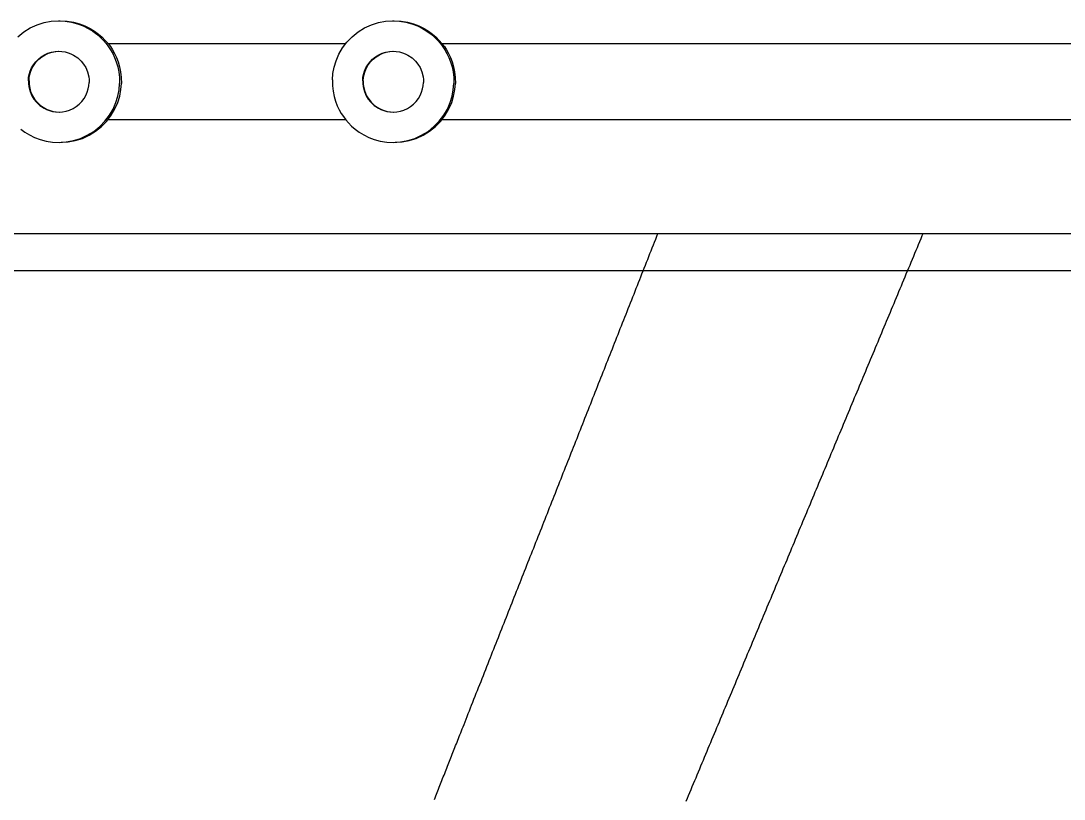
# Model space of a CAD drawing. Header units: millimetres. Extents: x -226 to 218, y -257 to 254.
# Drawn here: x -141.2 to -72.3, y -50.4 to 1 of the extents above; entities that cross this region are included whole.
import ezdxf

# ---------------------------------------------------------------- set-up
doc = ezdxf.new("R2010")
doc.units = ezdxf.units.MM
doc.layers.add('SKETCH', color=5, linetype='Continuous')
doc.layers.add('VISIBLE', color=7, linetype='Continuous')

msp = doc.modelspace()

# ---------------------------------------------------------------- linework, layer by layer
at = {"layer": 'SKETCH', "flags": 128}
for points in [[(-113.86, -50.405), (-113.815, -50.291), (-113.77, -50.178), (-113.725, -50.064), (-113.68, -49.95), (-113.635, -49.835), (-113.59, -49.721), (-113.545, -49.606), (-113.5, -49.491), (-113.455, -49.376), (-113.409, -49.261), (-113.364, -49.146), (-113.318, -49.03), (-113.273, -48.915), (-113.227, -48.799), (-113.182, -48.683), (-113.136, -48.567), (-113.09, -48.451), (-113.044, -48.335), (-112.999, -48.22), (-112.954, -48.106), (-112.909, -47.992), (-112.864, -47.879), (-112.82, -47.765), (-112.775, -47.652), (-112.73, -47.539), (-112.686, -47.426), (-112.641, -47.312), (-112.596, -47.198), (-112.551, -47.083), (-112.505, -46.968), (-112.459, -46.852), (-112.413, -46.735), (-112.366, -46.617), (-112.319, -46.497), (-112.272, -46.377), (-112.223, -46.254), (-112.174, -46.131), (-112.125, -46.005), (-112.075, -45.878), (-112.023, -45.748), (-111.972, -45.617), (-111.905, -45.448), (-111.836, -45.275), (-111.767, -45.099), (-111.696, -44.919), (-111.624, -44.737), (-111.551, -44.552), (-111.477, -44.365), (-111.402, -44.175), (-111.326, -43.984), (-111.25, -43.791), (-111.173, -43.596), (-111.096, -43.4), (-111.018, -43.204), (-110.94, -43.006), (-110.862, -42.808), (-110.784, -42.61), (-110.705, -42.412), (-110.627, -42.214), (-110.549, -42.017), (-110.471, -41.82), (-110.394, -41.624), (-110.317, -41.43), (-110.241, -41.236), (-110.165, -41.045), (-110.09, -40.855), (-110.015, -40.664), (-109.94, -40.473), (-109.864, -40.283), (-109.789, -40.092), (-109.714, -39.902), (-109.639, -39.711), (-109.563, -39.521), (-109.488, -39.33), (-109.413, -39.14), (-109.338, -38.949), (-109.263, -38.758), (-109.187, -38.568), (-109.112, -38.377), (-109.037, -38.187), (-108.962, -37.996), (-108.886, -37.806), (-108.811, -37.615), (-108.736, -37.424), (-108.661, -37.234), (-108.586, -37.043), (-108.51, -36.853), (-108.435, -36.662), (-108.36, -36.472), (-108.285, -36.281), (-108.209, -36.091), (-108.134, -35.9), (-108.059, -35.71), (-107.983, -35.519), (-107.908, -35.328), (-107.833, -35.138), (-107.758, -34.947), (-107.682, -34.757), (-107.607, -34.566), (-107.532, -34.376), (-107.457, -34.185), (-107.381, -33.995), (-107.306, -33.804), (-107.231, -33.614), (-107.155, -33.423), (-107.08, -33.233), (-107.005, -33.042), (-106.93, -32.852), (-106.854, -32.661), (-106.779, -32.47), (-106.704, -32.28), (-106.628, -32.089), (-106.553, -31.899), (-106.478, -31.708), (-106.403, -31.518), (-106.327, -31.327), (-106.252, -31.137), (-106.177, -30.946), (-106.102, -30.756), (-106.026, -30.565), (-105.951, -30.375), (-105.876, -30.184), (-105.801, -29.993), (-105.725, -29.803), (-105.65, -29.612), (-105.575, -29.422), (-105.5, -29.231), (-105.425, -29.041), (-105.349, -28.85), (-105.274, -28.66), (-105.199, -28.469), (-105.124, -28.278), (-105.048, -28.088), (-104.973, -27.897), (-104.898, -27.707), (-104.823, -27.516), (-104.747, -27.326), (-104.672, -27.135), (-104.597, -26.944), (-104.521, -26.754), (-104.446, -26.563), (-104.371, -26.373), (-104.296, -26.182), (-104.22, -25.991), (-104.145, -25.801), (-104.07, -25.61), (-103.994, -25.419), (-103.919, -25.229), (-103.844, -25.038), (-103.769, -24.848), (-103.693, -24.657), (-103.618, -24.466), (-103.543, -24.276), (-103.467, -24.085), (-103.392, -23.895), (-103.317, -23.704), (-103.242, -23.513), (-103.166, -23.323), (-103.091, -23.132), (-103.016, -22.941), (-102.94, -22.751), (-102.865, -22.56), (-102.79, -22.37), (-102.714, -22.179), (-102.639, -21.988), (-102.564, -21.798), (-102.489, -21.607), (-102.413, -21.417), (-102.338, -21.226), (-102.263, -21.036), (-102.187, -20.845), (-102.112, -20.654), (-102.037, -20.464), (-101.961, -20.273), (-101.886, -20.083), (-101.811, -19.892), (-101.735, -19.701), (-101.66, -19.511), (-101.585, -19.32), (-101.51, -19.13), (-101.434, -18.939), (-101.359, -18.748), (-101.284, -18.558), (-101.208, -18.367), (-101.133, -18.177), (-101.058, -17.986), (-100.983, -17.795), (-100.907, -17.605), (-100.832, -17.414), (-100.757, -17.224), (-100.682, -17.033), (-100.606, -16.842), (-100.531, -16.652), (-100.456, -16.461), (-100.38, -16.271), (-100.305, -16.08), (-100.23, -15.889), (-100.155, -15.699), (-100.079, -15.508), (-100.004, -15.318), (-99.929, -15.127), (-99.854, -14.936), (-99.778, -14.746), (-99.703, -14.555), (-99.628, -14.364), (-99.553, -14.174), (-99.477, -13.983), (-99.402, -13.793), (-99.327, -13.602), (-99.251, -13.411), (-99.176, -13.221), (-99.102, -13.032)], [(-97.237, -50.528), (-97.156, -50.333), (-97.074, -50.139), (-96.993, -49.944), (-96.912, -49.75), (-96.831, -49.555), (-96.75, -49.361), (-96.669, -49.166), (-96.587, -48.972), (-96.506, -48.778), (-96.425, -48.583), (-96.344, -48.389), (-96.263, -48.194), (-96.181, -48), (-96.1, -47.805), (-96.019, -47.611), (-95.938, -47.416), (-95.857, -47.222), (-95.776, -47.027), (-95.694, -46.833), (-95.613, -46.638), (-95.532, -46.444), (-95.451, -46.249), (-95.37, -46.055), (-95.288, -45.86), (-95.207, -45.666), (-95.126, -45.471), (-95.045, -45.277), (-94.964, -45.082), (-94.883, -44.888), (-94.801, -44.693), (-94.72, -44.499), (-94.639, -44.304), (-94.558, -44.11), (-94.477, -43.915), (-94.395, -43.721), (-94.314, -43.526), (-94.233, -43.332), (-94.152, -43.137), (-94.071, -42.943), (-93.99, -42.748), (-93.908, -42.554), (-93.827, -42.359), (-93.746, -42.164), (-93.665, -41.97), (-93.584, -41.775), (-93.502, -41.581), (-93.421, -41.386), (-93.34, -41.192), (-93.259, -40.997), (-93.178, -40.803), (-93.097, -40.608), (-93.015, -40.414), (-92.934, -40.219), (-92.853, -40.025), (-92.772, -39.83), (-92.691, -39.636), (-92.609, -39.441), (-92.528, -39.246), (-92.447, -39.052), (-92.366, -38.857), (-92.285, -38.663), (-92.203, -38.468), (-92.122, -38.274), (-92.041, -38.079), (-91.96, -37.885), (-91.879, -37.69), (-91.797, -37.496), (-91.716, -37.301), (-91.635, -37.107), (-91.554, -36.912), (-91.472, -36.718), (-91.391, -36.523), (-91.31, -36.329), (-91.229, -36.134), (-91.147, -35.94), (-91.066, -35.745), (-90.985, -35.551), (-90.904, -35.356), (-90.822, -35.162), (-90.741, -34.967), (-90.66, -34.773), (-90.579, -34.578), (-90.497, -34.384), (-90.416, -34.189), (-90.335, -33.995), (-90.254, -33.8), (-90.172, -33.606), (-90.091, -33.411), (-90.01, -33.217), (-89.929, -33.022), (-89.848, -32.827), (-89.766, -32.633), (-89.685, -32.438), (-89.604, -32.244), (-89.523, -32.049), (-89.441, -31.855), (-89.36, -31.66), (-89.279, -31.465), (-89.198, -31.271), (-89.117, -31.076), (-89.035, -30.882), (-88.954, -30.687), (-88.873, -30.493), (-88.792, -30.298), (-88.711, -30.103), (-88.629, -29.909), (-88.548, -29.714), (-88.467, -29.52), (-88.386, -29.325), (-88.305, -29.13), (-88.223, -28.936), (-88.142, -28.741), (-88.061, -28.547), (-87.98, -28.352), (-87.899, -28.158), (-87.817, -27.963), (-87.736, -27.768), (-87.655, -27.574), (-87.574, -27.379), (-87.492, -27.185), (-87.411, -26.99), (-87.33, -26.795), (-87.249, -26.601), (-87.168, -26.406), (-87.086, -26.212), (-87.005, -26.017), (-86.924, -25.822), (-86.843, -25.628), (-86.762, -25.433), (-86.68, -25.239), (-86.599, -25.044), (-86.518, -24.849), (-86.437, -24.655), (-86.355, -24.46), (-86.274, -24.266), (-86.193, -24.071), (-86.112, -23.877), (-86.031, -23.682), (-85.949, -23.487), (-85.868, -23.293), (-85.787, -23.098), (-85.706, -22.904), (-85.624, -22.709), (-85.543, -22.515), (-85.462, -22.32), (-85.381, -22.125), (-85.3, -21.931), (-85.218, -21.736), (-85.137, -21.542), (-85.056, -21.347), (-84.975, -21.153), (-84.893, -20.958), (-84.812, -20.763), (-84.731, -20.569), (-84.65, -20.374), (-84.568, -20.18), (-84.487, -19.985), (-84.406, -19.791), (-84.325, -19.596), (-84.244, -19.401), (-84.162, -19.207), (-84.081, -19.012), (-84, -18.817), (-83.919, -18.623), (-83.837, -18.428), (-83.756, -18.234), (-83.675, -18.039), (-83.594, -17.844), (-83.512, -17.65), (-83.431, -17.455), (-83.35, -17.26), (-83.269, -17.066), (-83.188, -16.871), (-83.106, -16.676), (-83.025, -16.482), (-82.944, -16.287), (-82.863, -16.092), (-82.781, -15.898), (-82.7, -15.703), (-82.619, -15.509), (-82.538, -15.314), (-82.456, -15.119), (-82.375, -14.925), (-82.294, -14.73), (-82.213, -14.535), (-82.131, -14.341), (-82.05, -14.146), (-81.969, -13.952), (-81.888, -13.757), (-81.807, -13.562), (-81.725, -13.368), (-81.644, -13.173), (-81.585, -13.032)]]:
    msp.add_lwpolyline(points, dxfattribs=at)
at = {"layer": 'VISIBLE'}
for p, q in [((-140.547, 0.534), (-140.095, 0.74)), ((-140.547, 0.534), (-140.095, 0.74)), ((-140.095, 0.74), (-139.628, 0.886)), ((-139.628, 0.886), (-139.158, 0.973)), ((-139.158, 0.973), (-138.694, 1.003)), ((-138.694, 1.003), (-138.246, 0.981)), ((-138.694, 1.003), (-138.569, 1.002)), ((-138.569, 1.002), (-138.121, 0.981)), ((-138.246, 0.981), (-137.821, 0.914)), ((-138.121, 0.981), (-137.697, 0.913)), ((-137.821, 0.914), (-137.424, 0.807)), ((-137.697, 0.913), (-137.3, 0.806)), ((-137.424, 0.807), (-137.059, 0.668)), ((-137.3, 0.806), (-136.935, 0.667)), ((-118.473, 0.534), (-118.021, 0.74)), ((-118.473, 0.534), (-118.021, 0.74)), ((-118.021, 0.74), (-117.554, 0.886)), ((-117.554, 0.886), (-117.084, 0.973)), ((-117.084, 0.973), (-116.62, 1.003)), ((-116.62, 1.003), (-116.172, 0.981)), ((-116.62, 1.003), (-116.515, 1.002)), ((-116.515, 1.002), (-116.067, 0.981)), ((-116.172, 0.981), (-115.747, 0.914)), ((-116.067, 0.981), (-115.643, 0.913)), ((-115.747, 0.914), (-115.35, 0.807)), ((-115.643, 0.913), (-115.246, 0.806)), ((-115.35, 0.807), (-114.985, 0.668)), ((-115.246, 0.806), (-114.881, 0.667)), ((-141.365, -0.041), (-140.974, 0.272)), ((-140.974, 0.272), (-140.547, 0.534)), ((-140.974, 0.272), (-140.547, 0.534)), ((-137.059, 0.668), (-136.726, 0.504)), ((-136.935, 0.667), (-136.603, 0.504)), ((-136.726, 0.504), (-136.427, 0.322)), ((-136.603, 0.504), (-136.304, 0.321)), ((-136.427, 0.322), (-136.16, 0.126)), ((-136.304, 0.321), (-136.037, 0.126)), ((-136.16, 0.126), (-135.924, -0.078)), ((-136.037, 0.126), (-135.802, -0.078)), ((-119.291, -0.041), (-118.9, 0.272)), ((-118.9, 0.272), (-118.473, 0.534)), ((-118.9, 0.272), (-118.473, 0.534)), ((-114.985, 0.668), (-114.652, 0.504)), ((-114.881, 0.667), (-114.549, 0.504)), ((-114.652, 0.504), (-114.353, 0.322)), ((-114.549, 0.504), (-114.25, 0.321)), ((-114.353, 0.322), (-114.086, 0.126)), ((-114.25, 0.321), (-113.983, 0.126)), ((-114.086, 0.126), (-113.85, -0.078)), ((-113.983, 0.126), (-113.748, -0.078)), ((-135.924, -0.078), (-135.718, -0.285)), ((-135.802, -0.078), (-135.595, -0.285)), ((-135.718, -0.285), (-135.538, -0.494)), ((-135.595, -0.285), (-135.415, -0.494)), ((-135.538, -0.494), (-135.382, -0.701)), ((-135.415, -0.494), (-135.26, -0.7)), ((-135.41, -0.501), (-119.716, -0.501)), ((-119.932, -0.787), (-119.637, -0.397)), ((-119.637, -0.397), (-119.291, -0.041)), ((-119.637, -0.397), (-119.291, -0.041)), ((-113.85, -0.078), (-113.644, -0.285)), ((-113.748, -0.078), (-113.541, -0.285)), ((-113.644, -0.285), (-113.464, -0.494)), ((-113.541, -0.285), (-113.361, -0.494)), ((-113.464, -0.494), (-113.308, -0.701)), ((-113.361, -0.494), (-113.206, -0.7)), ((-113.356, -0.501), (-63.728, -0.501)), ((-140.015, -1.525), (-139.819, -1.369)), ((-139.975, -1.525), (-139.779, -1.368)), ((-139.819, -1.369), (-139.606, -1.238)), ((-139.779, -1.368), (-139.566, -1.237)), ((-139.779, -1.368), (-139.566, -1.237)), ((-139.606, -1.238), (-139.38, -1.135)), ((-139.566, -1.237), (-139.34, -1.135)), ((-139.566, -1.237), (-139.34, -1.135)), ((-139.38, -1.135), (-139.146, -1.062)), ((-139.34, -1.135), (-139.106, -1.062)), ((-139.34, -1.135), (-139.106, -1.062)), ((-139.146, -1.062), (-138.911, -1.019)), ((-139.106, -1.062), (-138.871, -1.018)), ((-138.911, -1.019), (-138.679, -1.003)), ((-138.871, -1.018), (-138.659, -1.004)), ((-138.679, -1.003), (-138.455, -1.014)), ((-138.455, -1.014), (-138.243, -1.048)), ((-138.243, -1.048), (-138.044, -1.102)), ((-138.044, -1.102), (-137.862, -1.171)), ((-137.862, -1.171), (-137.695, -1.253)), ((-137.695, -1.253), (-137.412, -1.442)), ((-135.382, -0.701), (-135.24, -0.917)), ((-135.26, -0.7), (-135.118, -0.916)), ((-135.24, -0.917), (-135.105, -1.157)), ((-135.118, -0.916), (-134.983, -1.156)), ((-135.105, -1.157), (-134.979, -1.422)), ((-134.983, -1.156), (-134.857, -1.42)), ((-120.358, -1.627), (-120.173, -1.201)), ((-120.173, -1.201), (-119.932, -0.787)), ((-117.941, -1.525), (-117.745, -1.369)), ((-117.907, -1.525), (-117.712, -1.368)), ((-117.745, -1.369), (-117.532, -1.238)), ((-117.712, -1.368), (-117.498, -1.237)), ((-117.712, -1.368), (-117.498, -1.237)), ((-117.532, -1.238), (-117.306, -1.135)), ((-117.498, -1.237), (-117.272, -1.135)), ((-117.498, -1.237), (-117.272, -1.135)), ((-117.306, -1.135), (-117.072, -1.062)), ((-117.272, -1.135), (-117.039, -1.062)), ((-117.272, -1.135), (-117.039, -1.062)), ((-117.072, -1.062), (-116.837, -1.019)), ((-117.039, -1.062), (-116.804, -1.018)), ((-116.837, -1.019), (-116.605, -1.003)), ((-116.804, -1.018), (-116.589, -1.004)), ((-116.605, -1.003), (-116.381, -1.014)), ((-116.381, -1.014), (-116.169, -1.048)), ((-116.169, -1.048), (-115.97, -1.102)), ((-115.97, -1.102), (-115.788, -1.171)), ((-115.788, -1.171), (-115.621, -1.253)), ((-115.621, -1.253), (-115.338, -1.442)), ((-113.308, -0.701), (-113.166, -0.917)), ((-113.206, -0.7), (-113.064, -0.916)), ((-113.166, -0.917), (-113.031, -1.157)), ((-113.064, -0.916), (-112.929, -1.156)), ((-113.031, -1.157), (-112.905, -1.422)), ((-112.929, -1.156), (-112.803, -1.42)), ((-140.456, -2.105), (-140.335, -1.899)), ((-140.416, -2.105), (-140.295, -1.898)), ((-140.416, -2.105), (-140.295, -1.898)), ((-140.335, -1.899), (-140.188, -1.704)), ((-140.295, -1.898), (-140.148, -1.703)), ((-140.295, -1.898), (-140.148, -1.703)), ((-140.188, -1.704), (-140.015, -1.525)), ((-140.148, -1.703), (-139.975, -1.525)), ((-140.148, -1.703), (-139.975, -1.525)), ((-137.412, -1.442), (-137.191, -1.648)), ((-137.191, -1.648), (-137.023, -1.855)), ((-137.023, -1.855), (-136.885, -2.083)), ((-134.979, -1.422), (-134.867, -1.712)), ((-134.867, -1.712), (-134.773, -2.029)), ((-134.857, -1.42), (-134.745, -1.711)), ((-134.773, -2.029), (-134.702, -2.373)), ((-134.745, -1.711), (-134.651, -2.027)), ((-134.651, -2.027), (-134.58, -2.371)), ((-120.569, -2.478), (-120.489, -2.055)), ((-120.489, -2.055), (-120.358, -1.627)), ((-118.382, -2.105), (-118.261, -1.899)), ((-118.348, -2.105), (-118.228, -1.898)), ((-118.348, -2.105), (-118.228, -1.898)), ((-118.261, -1.899), (-118.114, -1.704)), ((-118.228, -1.898), (-118.08, -1.703)), ((-118.228, -1.898), (-118.08, -1.703)), ((-118.114, -1.704), (-117.941, -1.525)), ((-118.08, -1.703), (-117.907, -1.525)), ((-118.08, -1.703), (-117.907, -1.525)), ((-115.338, -1.442), (-115.117, -1.648)), ((-115.117, -1.648), (-114.949, -1.855)), ((-114.949, -1.855), (-114.811, -2.083)), ((-112.905, -1.422), (-112.793, -1.712)), ((-112.803, -1.42), (-112.691, -1.711)), ((-112.793, -1.712), (-112.699, -2.029)), ((-112.699, -2.029), (-112.628, -2.373)), ((-112.691, -1.711), (-112.597, -2.027)), ((-112.597, -2.027), (-112.526, -2.371)), ((-140.67, -2.949), (-140.654, -2.744)), ((-140.654, -2.744), (-140.614, -2.533)), ((-140.63, -2.948), (-140.613, -2.743)), ((-140.614, -2.533), (-140.548, -2.318)), ((-140.613, -2.743), (-140.573, -2.532)), ((-140.573, -2.532), (-140.508, -2.318)), ((-140.548, -2.318), (-140.456, -2.105)), ((-140.508, -2.318), (-140.416, -2.105)), ((-136.885, -2.083), (-136.766, -2.361)), ((-136.766, -2.361), (-136.683, -2.691)), ((-136.683, -2.691), (-136.662, -2.876)), ((-134.702, -2.373), (-134.66, -2.741)), ((-134.66, -2.741), (-134.653, -3.132)), ((-134.58, -2.371), (-134.539, -2.739)), ((-134.539, -2.739), (-134.531, -3.129)), ((-120.602, -2.888), (-120.569, -2.478)), ((-118.596, -2.949), (-118.58, -2.744)), ((-118.58, -2.744), (-118.54, -2.533)), ((-118.562, -2.948), (-118.546, -2.743)), ((-118.546, -2.743), (-118.506, -2.532)), ((-118.54, -2.533), (-118.474, -2.318)), ((-118.506, -2.532), (-118.44, -2.318)), ((-118.474, -2.318), (-118.382, -2.105)), ((-118.44, -2.318), (-118.348, -2.105)), ((-114.811, -2.083), (-114.692, -2.361)), ((-114.692, -2.361), (-114.609, -2.691)), ((-114.609, -2.691), (-114.588, -2.876)), ((-112.628, -2.373), (-112.586, -2.741)), ((-112.586, -2.741), (-112.579, -3.132)), ((-112.526, -2.371), (-112.485, -2.739)), ((-112.485, -2.739), (-112.477, -3.129)), ((-140.67, -2.949), (-140.667, -3.145)), ((-140.667, -3.145), (-140.646, -3.329)), ((-140.646, -3.329), (-140.563, -3.659)), ((-140.63, -2.948), (-140.627, -3.144)), ((-140.627, -3.144), (-140.606, -3.328)), ((-140.606, -3.328), (-140.523, -3.658)), ((-136.715, -3.487), (-136.675, -3.276)), ((-136.675, -3.276), (-136.659, -3.071)), ((-136.662, -2.876), (-136.659, -3.071)), ((-134.686, -3.542), (-134.653, -3.132)), ((-134.565, -3.539), (-134.531, -3.129)), ((-120.602, -2.888), (-120.595, -3.279)), ((-120.595, -3.279), (-120.553, -3.648)), ((-118.596, -2.949), (-118.593, -3.145)), ((-118.593, -3.145), (-118.572, -3.329)), ((-118.572, -3.329), (-118.489, -3.659)), ((-118.562, -2.948), (-118.559, -3.144)), ((-118.559, -3.144), (-118.538, -3.328)), ((-118.538, -3.328), (-118.456, -3.658)), ((-114.641, -3.487), (-114.602, -3.276)), ((-114.602, -3.276), (-114.585, -3.071)), ((-114.588, -2.876), (-114.585, -3.071)), ((-112.613, -3.542), (-112.579, -3.132)), ((-112.511, -3.539), (-112.477, -3.129)), ((-140.563, -3.659), (-140.445, -3.937)), ((-140.523, -3.658), (-140.404, -3.936)), ((-140.445, -3.937), (-140.306, -4.165)), ((-140.404, -3.936), (-140.266, -4.164)), ((-137.141, -4.317), (-136.994, -4.122)), ((-137.141, -4.317), (-136.994, -4.122)), ((-136.994, -4.122), (-136.873, -3.915)), ((-136.873, -3.915), (-136.781, -3.702)), ((-136.781, -3.702), (-136.715, -3.487)), ((-134.897, -4.394), (-134.766, -3.965)), ((-134.775, -4.39), (-134.645, -3.961)), ((-134.766, -3.965), (-134.686, -3.542)), ((-134.645, -3.961), (-134.565, -3.539)), ((-120.553, -3.648), (-120.482, -3.991)), ((-120.482, -3.991), (-120.388, -4.308)), ((-118.489, -3.659), (-118.371, -3.937)), ((-118.456, -3.658), (-118.337, -3.936)), ((-118.371, -3.937), (-118.232, -4.165)), ((-118.337, -3.936), (-118.198, -4.164)), ((-115.067, -4.317), (-114.92, -4.122)), ((-115.067, -4.317), (-114.92, -4.122)), ((-114.92, -4.122), (-114.799, -3.915)), ((-114.799, -3.915), (-114.707, -3.702)), ((-114.707, -3.702), (-114.641, -3.487)), ((-112.823, -4.394), (-112.692, -3.965)), ((-112.721, -4.39), (-112.591, -3.961)), ((-112.692, -3.965), (-112.613, -3.542)), ((-112.591, -3.961), (-112.511, -3.539)), ((-140.306, -4.165), (-140.138, -4.372)), ((-140.266, -4.164), (-140.098, -4.371)), ((-140.138, -4.372), (-139.917, -4.578)), ((-140.098, -4.371), (-139.877, -4.577)), ((-139.917, -4.578), (-139.634, -4.767)), ((-139.877, -4.577), (-139.594, -4.766)), ((-139.634, -4.767), (-139.468, -4.849)), ((-139.594, -4.766), (-139.428, -4.848)), ((-137.949, -4.885), (-137.723, -4.782)), ((-137.949, -4.885), (-137.723, -4.782)), ((-137.723, -4.782), (-137.51, -4.651)), ((-137.723, -4.782), (-137.51, -4.651)), ((-137.51, -4.651), (-137.314, -4.495)), ((-137.51, -4.651), (-137.314, -4.495)), ((-137.314, -4.495), (-137.141, -4.317)), ((-137.314, -4.495), (-137.141, -4.317)), ((-135.323, -5.233), (-135.082, -4.82)), ((-135.201, -5.228), (-134.96, -4.815)), ((-135.082, -4.82), (-134.897, -4.394)), ((-134.96, -4.815), (-134.775, -4.39)), ((-120.388, -4.308), (-120.276, -4.599)), ((-120.276, -4.599), (-120.151, -4.863)), ((-118.232, -4.165), (-118.064, -4.372)), ((-118.198, -4.164), (-118.03, -4.371)), ((-118.064, -4.372), (-117.843, -4.578)), ((-118.03, -4.371), (-117.809, -4.577)), ((-117.843, -4.578), (-117.56, -4.767)), ((-117.809, -4.577), (-117.526, -4.766)), ((-117.56, -4.767), (-117.394, -4.849)), ((-117.526, -4.766), (-117.36, -4.848)), ((-115.875, -4.885), (-115.649, -4.782)), ((-115.875, -4.885), (-115.649, -4.782)), ((-115.649, -4.782), (-115.436, -4.651)), ((-115.649, -4.782), (-115.436, -4.651)), ((-115.436, -4.651), (-115.241, -4.495)), ((-115.436, -4.651), (-115.241, -4.495)), ((-115.241, -4.495), (-115.067, -4.317)), ((-115.241, -4.495), (-115.067, -4.317)), ((-113.249, -5.233), (-113.008, -4.82)), ((-113.147, -5.228), (-112.906, -4.815)), ((-113.008, -4.82), (-112.823, -4.394)), ((-112.906, -4.815), (-112.721, -4.39)), ((-139.468, -4.849), (-139.285, -4.919)), ((-139.428, -4.848), (-139.245, -4.917)), ((-139.285, -4.919), (-139.086, -4.972)), ((-139.245, -4.917), (-139.046, -4.971)), ((-139.086, -4.972), (-138.874, -5.006)), ((-139.046, -4.971), (-138.834, -5.004)), ((-138.874, -5.006), (-138.65, -5.017)), ((-138.834, -5.004), (-138.62, -5.015)), ((-138.65, -5.017), (-138.418, -5.002)), ((-138.418, -5.002), (-138.183, -4.958)), ((-138.418, -5.002), (-138.183, -4.958)), ((-138.183, -4.958), (-137.949, -4.885)), ((-138.183, -4.958), (-137.949, -4.885)), ((-135.618, -5.623), (-135.323, -5.233)), ((-135.496, -5.618), (-135.201, -5.228)), ((-120.151, -4.863), (-120.015, -5.103)), ((-120.015, -5.103), (-119.873, -5.319)), ((-119.873, -5.319), (-119.717, -5.526)), ((-117.394, -4.849), (-117.211, -4.919)), ((-117.36, -4.848), (-117.177, -4.917)), ((-117.211, -4.919), (-117.012, -4.972)), ((-117.177, -4.917), (-116.979, -4.971)), ((-117.012, -4.972), (-116.8, -5.006)), ((-116.979, -4.971), (-116.766, -5.004)), ((-116.8, -5.006), (-116.576, -5.017)), ((-116.766, -5.004), (-116.549, -5.015)), ((-116.576, -5.017), (-116.344, -5.002)), ((-116.344, -5.002), (-116.109, -4.958)), ((-116.344, -5.002), (-116.109, -4.958)), ((-116.109, -4.958), (-115.875, -4.885)), ((-116.109, -4.958), (-115.875, -4.885)), ((-113.544, -5.623), (-113.249, -5.233)), ((-113.442, -5.618), (-113.147, -5.228)), ((-141.169, -6.146), (-140.902, -6.342)), ((-136.355, -6.293), (-135.964, -5.979)), ((-136.232, -6.287), (-135.842, -5.974)), ((-136.232, -6.287), (-135.842, -5.974)), ((-135.964, -5.979), (-135.618, -5.623)), ((-135.842, -5.974), (-135.496, -5.618)), ((-135.842, -5.974), (-135.496, -5.618)), ((-135.417, -5.514), (-119.727, -5.514)), ((-135.415, -5.512), (-119.728, -5.512)), ((-119.717, -5.526), (-119.537, -5.735)), ((-119.537, -5.735), (-119.331, -5.942)), ((-119.331, -5.942), (-119.095, -6.146)), ((-119.095, -6.146), (-118.828, -6.342)), ((-114.281, -6.293), (-113.89, -5.979)), ((-114.178, -6.287), (-113.788, -5.974)), ((-114.178, -6.287), (-113.788, -5.974)), ((-113.89, -5.979), (-113.544, -5.623)), ((-113.788, -5.974), (-113.442, -5.618)), ((-113.788, -5.974), (-113.442, -5.618)), ((-113.363, -5.514), (-63.739, -5.514)), ((-113.361, -5.512), (-63.741, -5.512)), ((-140.902, -6.342), (-140.603, -6.524)), ((-140.603, -6.524), (-140.271, -6.688)), ((-140.271, -6.688), (-139.905, -6.827)), ((-139.905, -6.827), (-139.508, -6.934)), ((-137.701, -6.906), (-137.234, -6.76)), ((-137.577, -6.9), (-137.11, -6.754)), ((-137.234, -6.76), (-136.782, -6.555)), ((-137.11, -6.754), (-136.658, -6.549)), ((-137.11, -6.754), (-136.658, -6.549)), ((-136.782, -6.555), (-136.355, -6.293)), ((-136.658, -6.549), (-136.232, -6.287)), ((-136.658, -6.549), (-136.232, -6.287)), ((-118.828, -6.342), (-118.529, -6.524)), ((-118.529, -6.524), (-118.197, -6.688)), ((-118.197, -6.688), (-117.831, -6.827)), ((-117.831, -6.827), (-117.434, -6.934)), ((-115.627, -6.906), (-115.16, -6.76)), ((-115.523, -6.9), (-115.056, -6.754)), ((-115.16, -6.76), (-114.708, -6.555)), ((-115.056, -6.754), (-114.604, -6.549)), ((-115.056, -6.754), (-114.604, -6.549)), ((-114.708, -6.555), (-114.281, -6.293)), ((-114.604, -6.549), (-114.178, -6.287)), ((-114.604, -6.549), (-114.178, -6.287)), ((-139.508, -6.934), (-139.083, -7.002)), ((-139.083, -7.002), (-138.635, -7.023)), ((-138.635, -7.023), (-138.172, -6.993)), ((-138.635, -7.023), (-138.51, -7.017)), ((-138.51, -7.017), (-138.047, -6.987)), ((-138.172, -6.993), (-137.701, -6.906)), ((-138.047, -6.987), (-137.577, -6.9)), ((-117.434, -6.934), (-117.009, -7.002)), ((-117.009, -7.002), (-116.561, -7.023)), ((-116.561, -7.023), (-116.098, -6.993)), ((-116.561, -7.023), (-116.456, -7.017)), ((-116.456, -7.017), (-115.993, -6.987)), ((-116.098, -6.993), (-115.627, -6.906)), ((-115.993, -6.987), (-115.523, -6.9)), ((-195.479, -13.032), (195.479, -13.032)), ((-175.254, -15.473), (175.254, -15.473))]:
    msp.add_line(p, q, dxfattribs=at)

doc.saveas('drawing.dxf')
